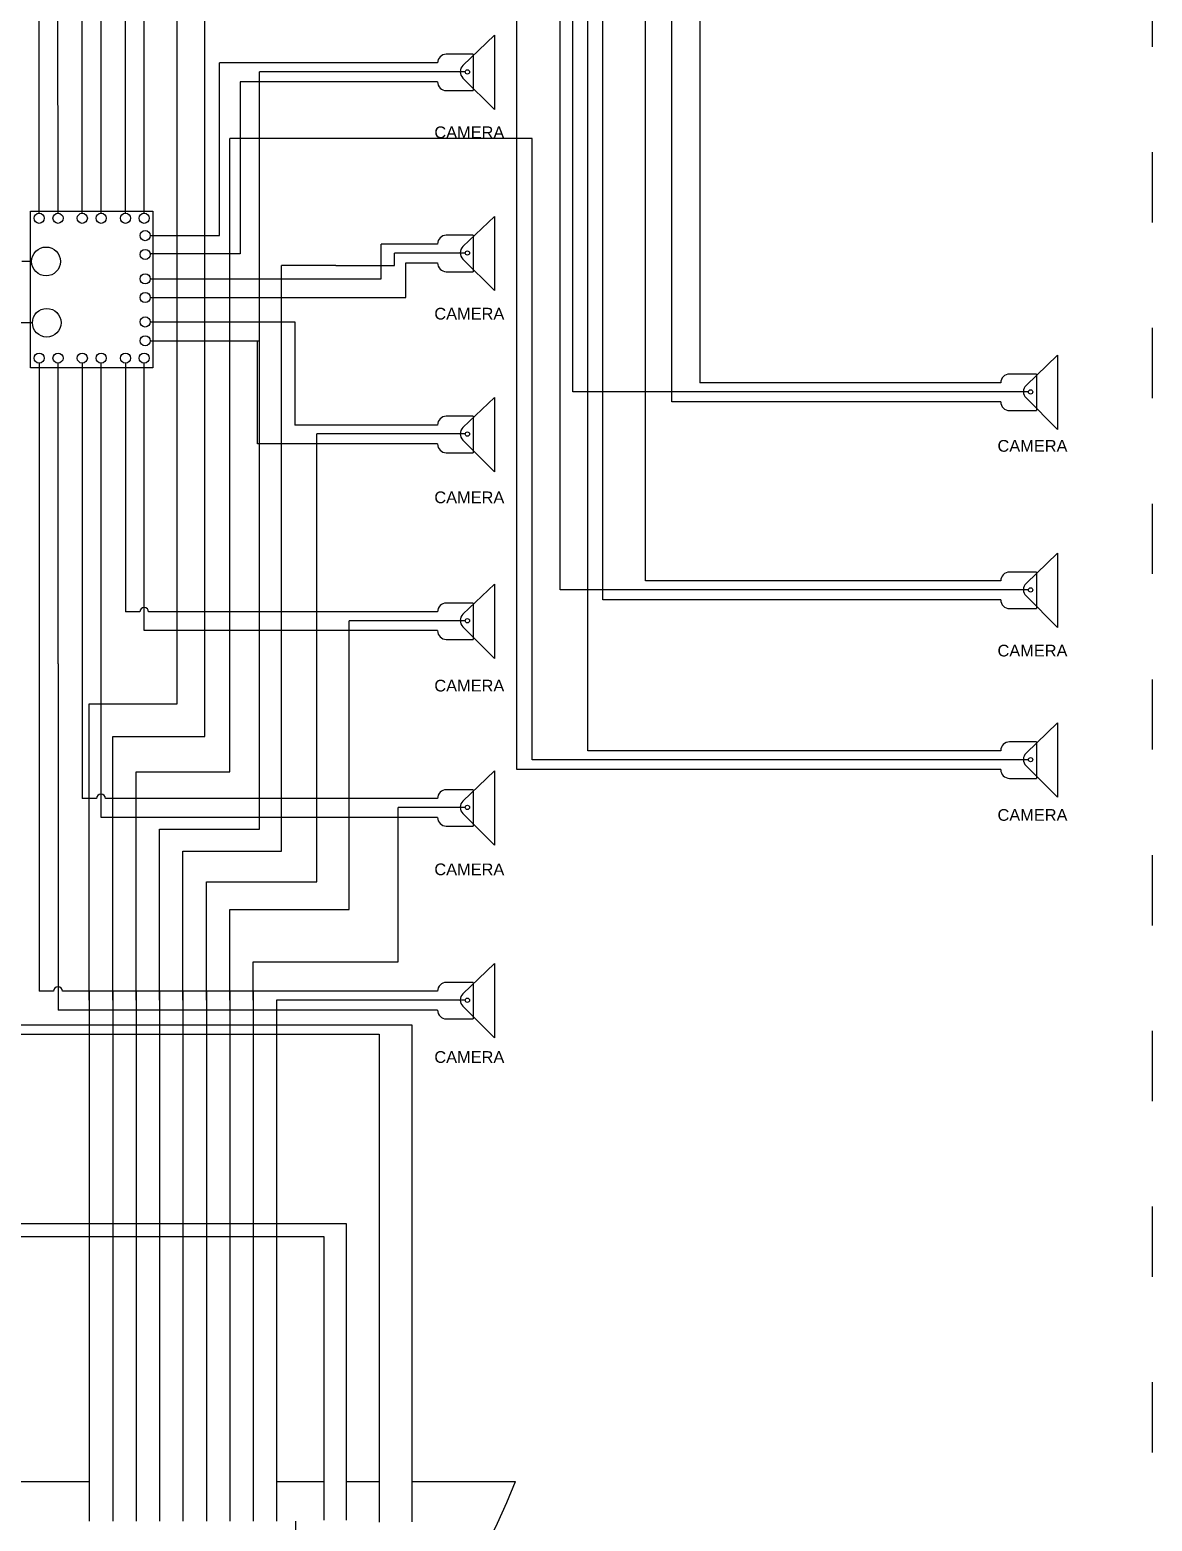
# Model space of a CAD drawing. Header units: inches. Extents: x -323 to 11534, y -531 to 5622.
# Drawn here: x 3169 to 5086, y 1019 to 3565 of the extents above; entities that cross this region are included whole.
import ezdxf

# ---------------------------------------------------------------- set-up
doc = ezdxf.new("R2010")
doc.units = ezdxf.units.IN
doc.header["$LTSCALE"] = 5
doc.header["$MEASUREMENT"] = 0
doc.linetypes.add('ACAD_ISO03W100', pattern=[30, 12, -18])
for name, color, linetype, lineweight in [('+power', 1, 'Continuous', 53), ('-power', 250, 'Continuous', 140), ('Arduino Rx', 152, 'Continuous', 140), ('Arduino Tx', 30, 'Continuous', 140), ('Camera feed', 6, 'Continuous', 140)]:
    doc.layers.add(name, color=color, linetype=linetype, lineweight=lineweight)
doc.styles.get("Standard").update_dxf_attribs({"font": 'arial.ttf'})

msp = doc.modelspace()

# ---------------------------------------------------------------- linework, layer by layer
at = {"layer": '+power', "linetype": 'Continuous', "lineweight": 30}
for p, q in [((4313.2, 3880.9), (4313.2, 2962.5)), ((3184.6, 3252.3), (3184.6, 3836.3)), ((3258.2, 3252.3), (3258.2, 3793.4)), ((3331.9, 3252.3), (3331.9, 3628.9)), ((4121.9, 2334.5), (4121.9, 3628.9)), ((4220.3, 2624.4), (4220.3, 3628.9)), ((3865, 3508.8), (3492.7, 3508.8)), ((3492.7, 3214), (3492.7, 3508.8)), ((3374.2, 3214), (3492.7, 3214)), ((3768.9, 3198.3), (3768.9, 3199.6)), ((3865, 3199.6), (3768.9, 3199.6)), ((3768.9, 3140.3), (3768.9, 3198.3)), ((3171.7, 3169.9), (3154.7, 3169.9)), ((3374.2, 3140.3), (3768.9, 3140.3)), ((3374.2, 3066.6), (3621.2, 3066.6)), ((3621.2, 3066.6), (3621.2, 2890.5)), ((3184.6, 2996.3), (3184.6, 2387.9)), ((3258.2, 2996.3), (3258.2, 2294.8)), ((3331.9, 2996.3), (3331.9, 2571.7)), ((4827.1, 2962.5), (4313.2, 2962.5)), ((3865, 2890.5), (3621.2, 2890.5)), ((4827.1, 2624.4), (4220.3, 2624.4)), ((3356.5, 2571.7), (3331.9, 2571.7)), ((3865, 2571.7), (3371.5, 2571.7)), ((3184.6, 2387.9), (3184.6, 1923.8)), ((4141.8, 2334.5), (4121.9, 2334.5)), ((4294, 2334.5), (4141.8, 2334.5)), ((4827.1, 2334.5), (4294, 2334.5)), ((3258.2, 2294.8), (3258.2, 2252.9)), ((3282.7, 2252.9), (3258.2, 2252.9)), ((3865, 2252.9), (3297.7, 2252.9)), ((3209.2, 1923.8), (3184.6, 1923.8)), ((3865, 1923.8), (3224.2, 1923.8)), ((3143.9, 1850.5), (3765.3, 1850.5)), ((3765.3, 1850.5), (3765.3, 1017))]:
    msp.add_line(p, q, dxfattribs=at)
for centre, radius in [((3184.6, 3243.6), 8.65), ((3258.2, 3243.6), 8.65), ((3331.9, 3243.6), 8.65), ((3365.5, 3214), 8.65), ((3196.3, 3169.9), 24.6), ((3365.5, 3140.3), 8.65), ((3365.5, 3066.6), 8.65), ((3184.6, 3004.9), 8.65), ((3258.2, 3004.9), 8.65), ((3331.9, 3004.9), 8.65)]:
    msp.add_circle(centre, radius, dxfattribs=at)
for centre in [(3364, 2571.7), (3290.2, 2252.9), (3216.7, 1923.8)]:
    msp.add_arc(centre, 7.5, 0, 180, dxfattribs=at)
at = {"layer": '-power', "linetype": 'Continuous', "lineweight": 30}
for p, q in [((3216.7, 3252.3), (3216.3, 3822.3)), ((4265.4, 2930.3), (4265.4, 3822.3)), ((3290.4, 3252.3), (3290.4, 3731.6)), ((4147.2, 2592.2), (4147.2, 3731.6)), ((3364, 3252.3), (3364, 3582.3)), ((4000.4, 2302.3), (4000.4, 3582.3)), ((3865, 3476.6), (3527.6, 3476.6)), ((3527.6, 3476.6), (3527.6, 3183)), ((3527.6, 3183), (3374.1, 3183)), ((3810.8, 3163), (3810.8, 3167.4)), ((3810.8, 3167.4), (3865, 3167.4)), ((3810.8, 3108.2), (3810.8, 3163)), ((3374.2, 3108.2), (3810.8, 3108.2)), ((3173, 3065.2), (3130.2, 3065.2)), ((3374.2, 3034.5), (3559.7, 3034.5)), ((3557.7, 2858.3), (3557.7, 3034.5)), ((3216.7, 2482.9), (3216.7, 2996.3)), ((3290.4, 2955.1), (3290.4, 2996.3)), ((3364, 2539.5), (3364, 2996.3)), ((3290.2, 2220.7), (3290.4, 2955.1)), ((4827.1, 2930.3), (4265.4, 2930.3)), ((3865, 2858.3), (3557.7, 2858.3)), ((4252.4, 2592.2), (4147.2, 2592.2)), ((4827.1, 2592.2), (4252.4, 2592.2)), ((3364, 2545.1), (3364, 2545.1)), ((3865, 2539.5), (3364, 2539.5)), ((3216.7, 2482.9), (3216.7, 1891.6)), ((4326.1, 2302.3), (4000.4, 2302.3)), ((4827.1, 2302.3), (4326.1, 2302.3)), ((3865, 2220.7), (3290.2, 2220.7)), ((3865, 1891.6), (3216.7, 1891.6)), ((3138.9, 1866.4), (3821.1, 1866.4)), ((3821.1, 1866.4), (3821.1, 1018))]:
    msp.add_line(p, q, dxfattribs=at)
for centre, radius in [((3216.7, 3243.6), 8.65), ((3290.4, 3243.6), 8.65), ((3364, 3243.6), 8.65), ((3365.5, 3181.9), 8.65), ((3365.5, 3108.2), 8.65), ((3197.5, 3065.2), 24.5), ((3365.5, 3034.5), 8.65), ((3216.7, 3004.9), 8.65), ((3290.4, 3004.9), 8.65), ((3364, 3004.9), 8.65)]:
    msp.add_circle(centre, radius, dxfattribs=at)
at = {"linetype": 'Continuous', "lineweight": 30}
for p, q in [((3908.4, 3504.5), (3962.1, 3556.1)), ((3962.1, 3556.1), (3962.1, 3429.2)), ((3926, 3523.8), (3880, 3523.8)), ((3962.1, 3429.2), (3908.2, 3483.1)), ((3880, 3461.6), (3926, 3461.6)), ((3908.4, 3195.4), (3962.1, 3246.9)), ((3962.1, 3246.9), (3962.1, 3120.1)), ((3926, 3214.6), (3880, 3214.6)), ((3962.1, 3120.1), (3908.2, 3173.9)), ((3880, 3152.4), (3926, 3152.4)), ((4870.5, 2958.2), (4924.2, 3009.8)), ((4924.2, 3009.8), (4924.2, 2883)), ((4888.1, 2977.5), (4842.1, 2977.5)), ((3908.4, 2886.2), (3962.1, 2937.8)), ((3962.1, 2937.8), (3962.1, 2810.9)), ((4924.2, 2883), (4870.3, 2936.8)), ((3926, 2905.5), (3880, 2905.5)), ((4842.1, 2915.3), (4888.1, 2915.3)), ((3962.1, 2810.9), (3908.2, 2864.8)), ((3880, 2843.3), (3926, 2843.3)), ((4870.5, 2620.1), (4924.2, 2671.7)), ((4924.2, 2671.7), (4924.2, 2544.8)), ((4888.1, 2639.4), (4842.1, 2639.4)), ((3908.4, 2567.4), (3962.1, 2619)), ((3962.1, 2619), (3962.1, 2492.1)), ((4924.2, 2544.8), (4870.3, 2598.7)), ((3926, 2586.7), (3880, 2586.7)), ((4842.1, 2577.2), (4888.1, 2577.2)), ((3880, 2524.5), (3926, 2524.5)), ((3962.1, 2492.1), (3908.2, 2546)), ((4870.5, 2330.3), (4924.2, 2381.9)), ((4924.2, 2381.9), (4924.2, 2255)), ((4888.1, 2349.5), (4842.1, 2349.5)), ((3908.4, 2248.6), (3962.1, 2300.2)), ((3962.1, 2300.2), (3962.1, 2173.3)), ((4924.2, 2255), (4870.3, 2308.9)), ((3926, 2267.9), (3880, 2267.9)), ((4842.1, 2287.3), (4888.1, 2287.3)), ((3962.1, 2173.3), (3908.2, 2227.2)), ((3880, 2205.7), (3926, 2205.7)), ((3908.4, 1919.5), (3962.1, 1971.1)), ((3962.1, 1971.1), (3962.1, 1844.2)), ((3926, 1938.8), (3880, 1938.8)), ((3962.1, 1844.2), (3908.2, 1898.1)), ((3880, 1876.6), (3926, 1876.6)), ((2117.4, 1087, 50), (3270.1, 1087, 50)), ((3590.1, 1087, 50), (3671.6, 1087, 50)), ((3709.8, 1087, 50), (3765.3, 1087, 50)), ((3821.1, 1087, 50), (3998.1, 1087, 50)), ((3623.2, 935.1), (3623.2, 1019))]:
    msp.add_line(p, q, dxfattribs=at)
at = {"linetype": 'ACAD_ISO03W100', "lineweight": 30, "ltscale": 2}
msp.add_lwpolyline([(513, 3956.3), (5085.8, 3956.3), (5085.8, -531.3), (-319, -531.3), (-319, 3956.3), (129.3, 3956.3)], dxfattribs=at)
at = {"linetype": 'Continuous', "lineweight": 30}
for points in [[(3926, 3523.8), (3926, 3461.6)], [(3926, 3214.6), (3926, 3152.4)], [(4888.1, 2977.5), (4888.1, 2915.3)], [(3926, 2905.5), (3926, 2843.3)], [(4888.1, 2639.4), (4888.1, 2577.2)], [(3926, 2586.7), (3926, 2524.5)], [(4888.1, 2349.5), (4888.1, 2287.3)], [(3926, 2267.9), (3926, 2205.7)], [(3926, 1938.8), (3926, 1876.6)]]:
    msp.add_lwpolyline(points, dxfattribs=at)
msp.add_lwpolyline([(3169.7, 3255.9), (3378.9, 3255.9), (3378.9, 2988.2), (3169.7, 2988.2)], close=True, dxfattribs=at)
for centre in [(3916, 3493.5), (3916, 3184.3), (4878.1, 2947.2), (3916, 2875.2), (4878.1, 2609.1), (3916, 2556.4), (4878.1, 2319.2), (3916, 2237.6), (3916, 1908.5)]:
    msp.add_circle(centre, 3.66, dxfattribs=at)
for centre, radius, start, end in [((3880, 3508.8), 15, 90, 180), ((3918.8, 3493.7), 15, 133.8568, 225.0199), ((3880, 3476.6), 15, 180, 270), ((3880, 3199.6), 15, 90, 180), ((3918.8, 3184.6), 15, 133.8568, 225.0199), ((3880, 3167.4), 15, 180, 270), ((4842.1, 2962.5), 15, 90, 180), ((4880.9, 2947.4), 15, 133.8568, 225.0199), ((4842.1, 2930.3), 15, 180, 270), ((3880, 2890.5), 15, 90, 180), ((3918.8, 2875.4), 15, 133.8568, 225.0199), ((3880, 2858.3), 15, 180, 270), ((4842.1, 2624.4), 15, 90, 180), ((4880.9, 2609.3), 15, 133.8568, 225.0199), ((3880, 2571.7), 15, 90, 180), ((4842.1, 2592.2), 15, 180, 270), ((3918.8, 2556.6), 15, 133.8568, 225.0199), ((3880, 2539.5), 15, 180, 270), ((4842.1, 2334.5), 15, 90, 180), ((4880.9, 2319.5), 15, 133.8568, 225.0199), ((4842.1, 2302.3), 15, 180, 270), ((3880, 2252.9), 15, 90, 180), ((3918.8, 2237.8), 15, 133.8568, 225.0199), ((3880, 2220.7), 15, 180, 270), ((3880, 1923.8), 15, 90, 180), ((3918.8, 1908.7), 15, 133.8568, 225.0199), ((3880, 1891.6), 15, 180, 270), ((3057.7, 1448.4), 1007.4, 201.0245, 338.9755)]:
    msp.add_arc(centre, radius, start, end, dxfattribs=at)
at = {"layer": 'Arduino Rx', "linetype": 'Continuous', "lineweight": 30}
for p, q in [((3709.8, 1526.6, 50), (2820.4, 1526.6, 50)), ((3709.8, 1020.8, 50), (3709.8, 1526.6, 50))]:
    msp.add_line(p, q, dxfattribs=at)
at = {"layer": 'Arduino Tx', "linetype": 'Continuous', "lineweight": 30}
for p, q in [((3671.6, 1504.2, 50), (2628.3, 1504.2, 50)), ((3671.6, 1020.8, 50), (3671.6, 1504.2, 50))]:
    msp.add_line(p, q, dxfattribs=at)
at = {"layer": 'Camera feed', "linetype": 'Continuous', "lineweight": 30}
for p, q in [((3420.5, 2414.7), (3420.5, 3686.3)), ((4096.3, 2947.2), (4096.3, 3686.3)), ((3467.8, 2358.9), (3467.8, 3605.9)), ((4074.3, 2609.1), (4074.3, 3605.9)), ((3912.4, 3493.5), (3561, 3493.5)), ((3561, 2200.7), (3561, 3493.5)), ((3510.4, 2298.7), (3510.4, 3379.7)), ((4026.7, 3379.7), (3510.4, 3379.7)), ((4026.7, 2319.2), (4026.7, 3379.7)), ((3912.4, 3184.3), (3791.6, 3184.3)), ((3791.6, 3163), (3791.6, 3184.3)), ((3691.1, 3163), (3598.5, 3163)), ((3598.5, 2163.2), (3598.5, 3163)), ((3691.1, 3163), (3791.6, 3163)), ((4382.6, 2947.2), (4096.3, 2947.2)), ((4874.5, 2947.2), (4382.6, 2947.2)), ((3912.4, 2875.4), (3658.9, 2875.4)), ((3658.9, 2110.7), (3658.9, 2875.4)), ((4429.9, 2609.1), (4074.3, 2609.1)), ((4874.5, 2609.1), (4429.9, 2609.1)), ((3912.4, 2556.4), (3714, 2556.4)), ((3714, 2063.1), (3714, 2556.4)), ((3270.1, 1908.5), (3270.1, 2414.7)), ((3270.1, 2414.7), (3420.5, 2414.7)), ((3310.1, 1908.5), (3310.1, 2358.9)), ((3310.1, 2358.9), (3467.8, 2358.9)), ((4472.5, 2319.2), (4026.7, 2319.2)), ((4874.5, 2319.2), (4472.5, 2319.2)), ((3350.1, 1908.5), (3350.1, 2298.7)), ((3350.1, 2298.7), (3510.4, 2298.7)), ((3912.4, 2237.6), (3798, 2237.6)), ((3798, 1974.2), (3798, 2237.6)), ((3390.1, 1908.5), (3390.1, 2200.7)), ((3390.1, 2200.7), (3561, 2200.7)), ((3430.1, 1908.5), (3430.1, 2163.2)), ((3430.1, 2163.2), (3598.5, 2163.2)), ((3470.1, 1908.5), (3470.1, 2110.7)), ((3470.1, 2110.7), (3658.9, 2110.7)), ((3510.1, 2063.1), (3714, 2063.1)), ((3510.1, 2032), (3510.1, 2063.1)), ((3510.1, 1908.5), (3510.1, 2032)), ((3550.1, 1908.5), (3550.1, 1974.2)), ((3550.1, 1974.2), (3798, 1974.2)), ((3270.1, 1923.8), (3270.1, 1019)), ((3310.1, 1923.8), (3310.1, 1019)), ((3350.1, 1923.8), (3350.1, 1019)), ((3390.1, 1923.8), (3390.1, 1019)), ((3430.1, 1923.8), (3430.1, 1019)), ((3470.1, 1923.8), (3470.1, 1019)), ((3510.1, 1923.8), (3510.1, 1019)), ((3550.1, 1923.8), (3550.1, 1019)), ((3912.4, 1908.5), (3590.1, 1908.5)), ((3590.1, 1908.5), (3590.1, 1019)), ((3310.1, 1432.8), (3310.1, 1019)), ((3310.1, 1432.8), (3310.1, 1019))]:
    msp.add_line(p, q, dxfattribs=at)

# ---------------------------------------------------------------- texts
at = {"linetype": 'Continuous', "lineweight": 30, "char_height": 20, "attachment_point": 1}
for insert in [(3859.6, 3400.4), (3859.6, 3090.7), (4821.6, 2865), (3859.6, 2777.1), (4821.6, 2515.4), (3859.6, 2455.6), (4821.6, 2234.8), (3859.6, 2141.9), (3859.6, 1821.5)]:
    msp.add_mtext_dynamic_manual_height_columns('CAMERA', width=181.072, gutter_width=5, heights=[0], dxfattribs=dict(at, insert=insert))

doc.saveas('drawing.dxf')
